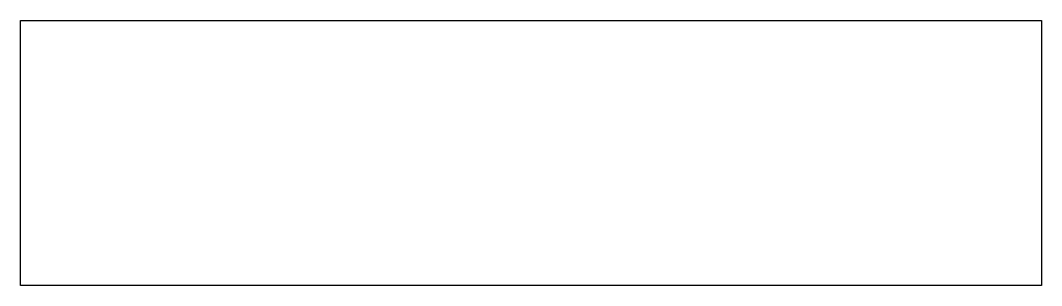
# Model space of a CAD drawing. Header units: millimetres. Extents: x 0 to 1196, y 0 to 311.
import ezdxf

# ---------------------------------------------------------------- set-up
doc = ezdxf.new("R2010")
doc.units = ezdxf.units.MM

msp = doc.modelspace()

# ---------------------------------------------------------------- linework, layer by layer
msp.add_lwpolyline([(0, 0), (0, 311), (1195.5, 311), (1195.5, 311), (1195.5, 0)], close=True)

doc.saveas('drawing.dxf')
